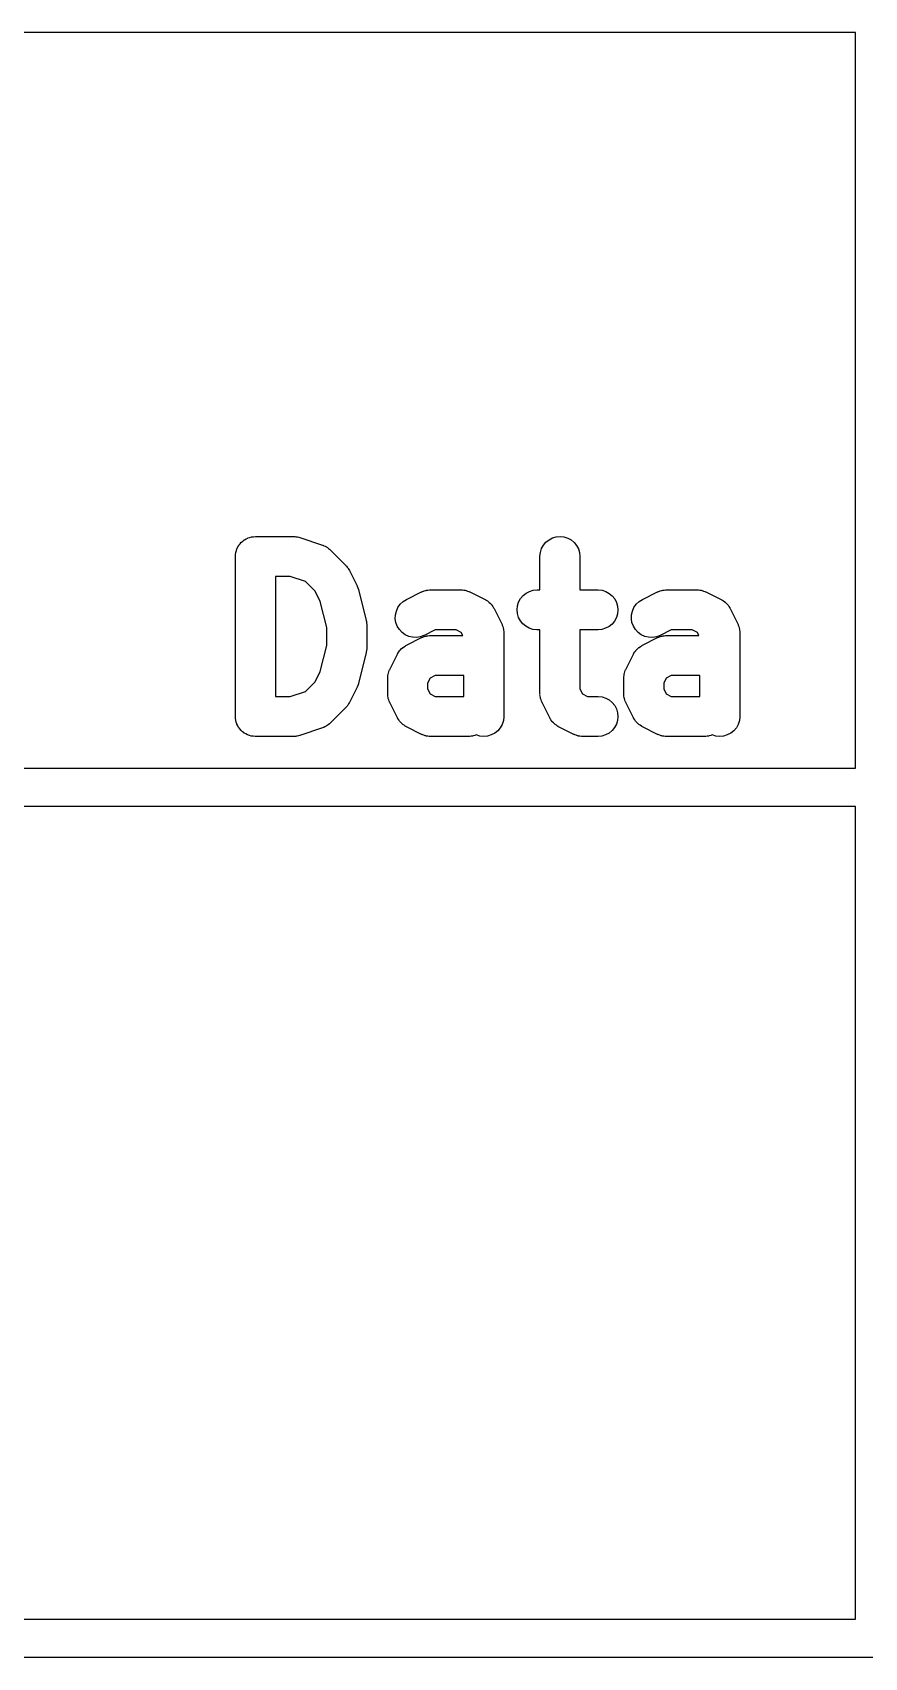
# Model space of a CAD drawing. Extents: x 77.2 to 92.4, y -39.5 to -28.9.
# Drawn here: x 84.94 to 87.54, y -39.49 to -34.41 of the extents above; entities that cross this region are included whole.
import ezdxf

# ---------------------------------------------------------------- set-up
doc = ezdxf.new("R2010")
doc.units = 0
doc.layers.add('BLACK', color=7, linetype='CONTINUOUS')

msp = doc.modelspace()

# ---------------------------------------------------------------- linework, layer by layer
at = {"layer": 'BLACK', "linetype": 'CONTINUOUS'}
for p, q in [((87.51, -34.41), (82.4929, -34.41)), ((87.51, -36.71), (87.51, -34.41)), ((85.5792, -36.0184), (85.582, -36.0132)), ((85.582, -36.0132), (85.5821, -36.0131)), ((85.5821, -36.0131), (85.5822, -36.0129)), ((85.5822, -36.0129), (85.586, -36.0084)), ((85.586, -36.0084), (85.5898, -36.0038)), ((85.5898, -36.0038), (85.5899, -36.0037)), ((85.5899, -36.0037), (85.5901, -36.0035)), ((85.5901, -36.0035), (85.5947, -35.9998)), ((85.5947, -35.9998), (85.5992, -35.9961)), ((85.5992, -35.9961), (85.5994, -35.996)), ((85.5994, -35.996), (85.5996, -35.9959)), ((85.5996, -35.9959), (85.6048, -35.9932)), ((85.6048, -35.9932), (85.61, -35.9904)), ((85.61, -35.9904), (85.6102, -35.9903)), ((85.6102, -35.9903), (85.6104, -35.9902)), ((85.6104, -35.9902), (85.616, -35.9886)), ((85.616, -35.9886), (85.6217, -35.9869)), ((85.6217, -35.9869), (85.6219, -35.9869)), ((85.6219, -35.9869), (85.6221, -35.9868)), ((85.6221, -35.9868), (85.6279, -35.9863)), ((85.6279, -35.9863), (85.6338, -35.9857)), ((85.6338, -35.9857), (85.7529, -35.9857)), ((85.7529, -35.9857), (85.7537, -35.9857)), ((85.7537, -35.9857), (85.7572, -35.9861)), ((85.7572, -35.9861), (85.7607, -35.9862)), ((85.7607, -35.9862), (85.7633, -35.9868)), ((85.7633, -35.9868), (85.7659, -35.9871)), ((85.7659, -35.9871), (85.7692, -35.9881)), ((85.7692, -35.9881), (85.7726, -35.9889)), ((85.7726, -35.9889), (85.844, -36.0127)), ((85.844, -36.0127), (85.8449, -36.013)), ((85.8449, -36.013), (85.8465, -36.0138)), ((85.8465, -36.0138), (85.8483, -36.0143)), ((85.8483, -36.0143), (85.8521, -36.0163)), ((85.8521, -36.0163), (85.8559, -36.0181)), ((86.5287, -36.0236), (86.5346, -36.0129)), ((86.5346, -36.0129), (86.5425, -36.0035)), ((86.5425, -36.0035), (86.552, -35.9959)), ((86.552, -35.9959), (86.5628, -35.9902)), ((86.5628, -35.9902), (86.5745, -35.9868)), ((86.5745, -35.9868), (86.5866, -35.9857)), ((86.5866, -35.9857), (86.5988, -35.987)), ((86.5988, -35.987), (86.6104, -35.9906)), ((86.6104, -35.9906), (86.6211, -35.9964)), ((86.6211, -35.9964), (86.6305, -36.0041)), ((86.6305, -36.0041), (86.6382, -36.0136)), ((86.6382, -36.0136), (86.644, -36.0244)), ((85.5713, -36.0473), (85.572, -36.0414)), ((85.5713, -36.0477), (85.5713, -36.0473)), ((85.5713, -36.0478), (85.5713, -36.0477)), ((85.5713, -36.0482), (85.5713, -36.0478)), ((85.5713, -36.0478), (85.5713, -36.0478)), ((85.5713, -36.5482), (85.5713, -36.0482)), ((85.572, -36.0414), (85.5726, -36.0356)), ((85.5726, -36.0354), (85.5727, -36.0352)), ((85.5726, -36.0356), (85.5726, -36.0354)), ((85.5727, -36.0352), (85.5745, -36.0296)), ((85.5745, -36.0296), (85.5762, -36.024)), ((85.5762, -36.024), (85.5763, -36.0238)), ((85.5763, -36.0238), (85.5764, -36.0236)), ((85.5764, -36.0236), (85.5792, -36.0184)), ((85.8559, -36.0181), (85.8574, -36.0192)), ((85.8574, -36.0192), (85.8591, -36.0201)), ((85.8591, -36.0201), (85.8624, -36.0228)), ((85.8624, -36.0228), (85.8658, -36.0253)), ((85.8658, -36.0253), (85.8671, -36.0266)), ((85.8671, -36.0266), (85.8685, -36.0278)), ((85.8685, -36.0278), (85.9161, -36.0754)), ((86.5237, -36.0473), (86.5251, -36.0352)), ((86.5237, -36.0482), (86.5237, -36.0473)), ((86.5237, -36.1524), (86.5237, -36.0482)), ((86.5251, -36.0352), (86.5287, -36.0236)), ((86.644, -36.0244), (86.6475, -36.036)), ((86.6475, -36.036), (86.6487, -36.0482)), ((86.6487, -36.0482), (86.6487, -36.1524)), ((85.6963, -36.1107), (85.6963, -36.4857)), ((85.7427, -36.1107), (85.6963, -36.1107)), ((85.7905, -36.1266), (85.7427, -36.1107)), ((85.9161, -36.0754), (85.9167, -36.076)), ((85.9167, -36.076), (85.9189, -36.0788)), ((85.9189, -36.0788), (85.9213, -36.0813)), ((85.9213, -36.0813), (85.9227, -36.0835)), ((85.9227, -36.0835), (85.9243, -36.0856)), ((85.9243, -36.0856), (85.9259, -36.0887)), ((85.9259, -36.0887), (85.9278, -36.0917)), ((85.9278, -36.0917), (85.9516, -36.1393)), ((85.8205, -36.1566), (85.7905, -36.1266)), ((85.8367, -36.1891), (85.8205, -36.1566)), ((85.9516, -36.1393), (85.952, -36.1401)), ((85.952, -36.1401), (85.9521, -36.1403)), ((85.9521, -36.1403), (85.9522, -36.1406)), ((85.9522, -36.1406), (85.9542, -36.1461)), ((85.9542, -36.1461), (85.9562, -36.1515)), ((85.9562, -36.1515), (85.9562, -36.1518)), ((85.9562, -36.1518), (85.9563, -36.1521)), ((85.9563, -36.1521), (85.9802, -36.2473)), ((86.1059, -36.1828), (86.1535, -36.159)), ((86.1535, -36.159), (86.1543, -36.1586)), ((86.1543, -36.1586), (86.156, -36.1579)), ((86.156, -36.1579), (86.1576, -36.1571)), ((86.1576, -36.1571), (86.1617, -36.1558)), ((86.1617, -36.1558), (86.1657, -36.1544)), ((86.1657, -36.1544), (86.1675, -36.1541)), ((86.1675, -36.1541), (86.1693, -36.1535)), ((86.1693, -36.1535), (86.1735, -36.1531)), ((86.1735, -36.1531), (86.1778, -36.1525)), ((86.1778, -36.1525), (86.1796, -36.1525)), ((86.1796, -36.1525), (86.1814, -36.1524)), ((86.1814, -36.1524), (86.2767, -36.1524)), ((86.2767, -36.1524), (86.2775, -36.1524)), ((86.2775, -36.1524), (86.2794, -36.1526)), ((86.2794, -36.1526), (86.2812, -36.1525)), ((86.2812, -36.1525), (86.2854, -36.1532)), ((86.2854, -36.1532), (86.2897, -36.1537)), ((86.2897, -36.1537), (86.2914, -36.1543)), ((86.2914, -36.1543), (86.2932, -36.1546)), ((86.2932, -36.1546), (86.2972, -36.1561)), ((86.2972, -36.1561), (86.3013, -36.1574)), ((86.3013, -36.1574), (86.3029, -36.1583)), ((86.3029, -36.1583), (86.3046, -36.159)), ((86.3046, -36.159), (86.3522, -36.1828)), ((86.4707, -36.1705), (86.4802, -36.1628)), ((86.4802, -36.1628), (86.4909, -36.1571)), ((86.4909, -36.1571), (86.5026, -36.1535)), ((86.5026, -36.1535), (86.5148, -36.1524)), ((86.5148, -36.1524), (86.5237, -36.1524)), ((86.6487, -36.1524), (86.7052, -36.1524)), ((86.7052, -36.1524), (86.7061, -36.1524)), ((86.7061, -36.1524), (86.7182, -36.1537)), ((86.7182, -36.1537), (86.7299, -36.1574)), ((86.7299, -36.1574), (86.7405, -36.1633)), ((86.7405, -36.1633), (86.7499, -36.1711)), ((86.844, -36.1828), (86.8916, -36.159)), ((86.8916, -36.159), (86.8924, -36.1586)), ((86.8924, -36.1586), (86.8941, -36.1579)), ((86.8941, -36.1579), (86.8957, -36.1571)), ((86.8957, -36.1571), (86.8998, -36.1558)), ((86.8998, -36.1558), (86.9038, -36.1544)), ((86.9038, -36.1544), (86.9056, -36.1541)), ((86.9056, -36.1541), (86.9074, -36.1535)), ((86.9074, -36.1535), (86.9116, -36.1531)), ((86.9116, -36.1531), (86.9159, -36.1525)), ((86.9159, -36.1525), (86.9177, -36.1525)), ((86.9177, -36.1525), (86.9195, -36.1524)), ((86.9195, -36.1524), (87.0148, -36.1524)), ((87.0148, -36.1524), (87.0156, -36.1524)), ((87.0156, -36.1524), (87.0175, -36.1526)), ((87.0175, -36.1526), (87.0193, -36.1525)), ((87.0193, -36.1525), (87.0235, -36.1532)), ((87.0235, -36.1532), (87.0278, -36.1537)), ((87.0278, -36.1537), (87.0295, -36.1543)), ((87.0295, -36.1543), (87.0313, -36.1546)), ((87.0313, -36.1546), (87.0353, -36.1561)), ((87.0353, -36.1561), (87.0394, -36.1574)), ((87.0394, -36.1574), (87.041, -36.1583)), ((87.041, -36.1583), (87.0427, -36.159)), ((87.0427, -36.159), (87.0903, -36.1828)), ((85.857, -36.2702), (85.8367, -36.1891)), ((86.0718, -36.2306), (86.0746, -36.2187)), ((86.0746, -36.2187), (86.0796, -36.2076)), ((86.0796, -36.2076), (86.0867, -36.1976)), ((86.0867, -36.1976), (86.0955, -36.1893)), ((86.0955, -36.1893), (86.1059, -36.1828)), ((86.3522, -36.1828), (86.353, -36.1832)), ((86.353, -36.1832), (86.3541, -36.1839)), ((86.3541, -36.1839), (86.3554, -36.1844)), ((86.3554, -36.1844), (86.3593, -36.1872)), ((86.3593, -36.1872), (86.3632, -36.1898)), ((86.3632, -36.1898), (86.3642, -36.1907)), ((86.3642, -36.1907), (86.3653, -36.1915)), ((86.3653, -36.1915), (86.3686, -36.195)), ((86.3686, -36.195), (86.372, -36.1983)), ((86.372, -36.1983), (86.3728, -36.1994)), ((86.3728, -36.1994), (86.3737, -36.2004)), ((86.3737, -36.2004), (86.3762, -36.2044)), ((86.3762, -36.2044), (86.3789, -36.2083)), ((86.3789, -36.2083), (86.3795, -36.2096)), ((86.3795, -36.2096), (86.3802, -36.2107)), ((86.3802, -36.2107), (86.404, -36.2583)), ((86.4523, -36.2144), (86.4535, -36.2023)), ((86.4534, -36.2266), (86.4523, -36.2144)), ((86.4535, -36.2023), (86.4571, -36.1906)), ((86.4571, -36.1906), (86.4629, -36.1799)), ((86.4629, -36.1799), (86.4707, -36.1705)), ((86.7499, -36.1711), (86.7575, -36.1806)), ((86.7575, -36.1806), (86.7632, -36.1914)), ((86.7632, -36.1914), (86.7666, -36.2031)), ((86.7677, -36.2153), (86.7665, -36.2274)), ((86.7666, -36.2031), (86.7677, -36.2153)), ((86.8099, -36.2306), (86.8127, -36.2187)), ((86.8127, -36.2187), (86.8177, -36.2076)), ((86.8177, -36.2076), (86.8248, -36.1976)), ((86.8248, -36.1976), (86.8336, -36.1893)), ((86.8336, -36.1893), (86.844, -36.1828)), ((87.0903, -36.1828), (87.0911, -36.1832)), ((87.0911, -36.1832), (87.0922, -36.1839)), ((87.0922, -36.1839), (87.0935, -36.1844)), ((87.0935, -36.1844), (87.0974, -36.1872)), ((87.0974, -36.1872), (87.1013, -36.1898)), ((87.1013, -36.1898), (87.1023, -36.1907)), ((87.1023, -36.1907), (87.1034, -36.1915)), ((87.1034, -36.1915), (87.1067, -36.195)), ((87.1067, -36.195), (87.1101, -36.1983)), ((87.1101, -36.1983), (87.1109, -36.1994)), ((87.1109, -36.1994), (87.1118, -36.2004)), ((87.1118, -36.2004), (87.1143, -36.2044)), ((87.1143, -36.2044), (87.117, -36.2083)), ((87.117, -36.2083), (87.1176, -36.2096)), ((87.1176, -36.2096), (87.1183, -36.2107)), ((87.1183, -36.2107), (87.1421, -36.2583)), ((85.857, -36.3262), (85.857, -36.2702)), ((85.9802, -36.2473), (85.9804, -36.2482)), ((85.9804, -36.2482), (85.9805, -36.2493)), ((85.9805, -36.2493), (85.9808, -36.2503)), ((85.9808, -36.2503), (85.9813, -36.2553)), ((85.9813, -36.2553), (85.982, -36.2603)), ((85.982, -36.2603), (85.9819, -36.2614)), ((85.9819, -36.2614), (85.982, -36.2625)), ((85.982, -36.2625), (85.982, -36.3339)), ((86.0714, -36.2428), (86.0718, -36.2306)), ((86.0734, -36.2548), (86.0714, -36.2428)), ((86.0777, -36.2662), (86.0734, -36.2548)), ((86.0841, -36.2766), (86.0777, -36.2662)), ((86.404, -36.2583), (86.4044, -36.2591)), ((86.4044, -36.2591), (86.405, -36.2608)), ((86.405, -36.2608), (86.4059, -36.2625)), ((86.4059, -36.2625), (86.4071, -36.2666)), ((86.4071, -36.2666), (86.4086, -36.2706)), ((86.4086, -36.2706), (86.4089, -36.2724)), ((86.4568, -36.2383), (86.4534, -36.2266)), ((86.4625, -36.2491), (86.4568, -36.2383)), ((86.4701, -36.2586), (86.4625, -36.2491)), ((86.4795, -36.2664), (86.4701, -36.2586)), ((86.4901, -36.2723), (86.4795, -36.2664)), ((86.7398, -36.2669), (86.7291, -36.2726)), ((86.7493, -36.2592), (86.7398, -36.2669)), ((86.7571, -36.2498), (86.7493, -36.2592)), ((86.7629, -36.2391), (86.7571, -36.2498)), ((86.7665, -36.2274), (86.7629, -36.2391)), ((86.8095, -36.2428), (86.8099, -36.2306)), ((86.8115, -36.2548), (86.8095, -36.2428)), ((86.8158, -36.2662), (86.8115, -36.2548)), ((86.8222, -36.2766), (86.8158, -36.2662)), ((87.1421, -36.2583), (87.1425, -36.2591)), ((87.1425, -36.2591), (87.1431, -36.2608)), ((87.1431, -36.2608), (87.144, -36.2625)), ((87.144, -36.2625), (87.1452, -36.2666)), ((87.1452, -36.2666), (87.1467, -36.2706)), ((87.1467, -36.2706), (87.147, -36.2724)), ((86.0924, -36.2855), (86.0841, -36.2766)), ((86.1023, -36.2927), (86.0924, -36.2855)), ((86.1134, -36.2977), (86.1023, -36.2927)), ((86.1059, -36.3256), (86.1535, -36.3018)), ((86.1253, -36.3006), (86.1134, -36.2977)), ((86.1375, -36.3011), (86.1253, -36.3006)), ((86.1495, -36.2992), (86.1375, -36.3011)), ((86.161, -36.295), (86.1495, -36.2992)), ((86.1535, -36.3018), (86.1543, -36.3014)), ((86.1543, -36.3014), (86.156, -36.3008)), ((86.156, -36.3008), (86.1576, -36.2999)), ((86.1576, -36.2999), (86.1617, -36.2987)), ((86.1618, -36.2946), (86.161, -36.295)), ((86.1617, -36.2987), (86.1657, -36.2972)), ((86.1962, -36.2774), (86.1618, -36.2946)), ((86.1657, -36.2972), (86.1675, -36.2969)), ((86.1675, -36.2969), (86.1693, -36.2964)), ((86.1693, -36.2964), (86.1735, -36.296)), ((86.1735, -36.296), (86.1778, -36.2953)), ((86.1778, -36.2953), (86.1796, -36.2954)), ((86.1796, -36.2954), (86.1814, -36.2952)), ((86.1814, -36.2952), (86.2827, -36.2952)), ((86.2619, -36.2774), (86.1962, -36.2774)), ((86.2777, -36.2853), (86.2619, -36.2774)), ((86.2827, -36.2952), (86.2777, -36.2853)), ((86.4089, -36.2724), (86.4094, -36.2741)), ((86.4094, -36.2741), (86.4098, -36.2784)), ((86.4098, -36.2784), (86.4105, -36.2826)), ((86.4105, -36.2826), (86.4104, -36.2845)), ((86.4104, -36.2845), (86.4106, -36.2863)), ((86.4106, -36.2863), (86.4106, -36.5482)), ((86.5018, -36.276), (86.4901, -36.2723)), ((86.5139, -36.2774), (86.5018, -36.276)), ((86.5148, -36.2774), (86.5139, -36.2774)), ((86.5237, -36.2774), (86.5148, -36.2774)), ((86.5237, -36.4768), (86.5237, -36.2774)), ((86.7052, -36.2774), (86.6487, -36.2774)), ((86.6487, -36.2774), (86.6487, -36.462)), ((86.7174, -36.2762), (86.7052, -36.2774)), ((86.7291, -36.2726), (86.7174, -36.2762)), ((86.8305, -36.2855), (86.8222, -36.2766)), ((86.8404, -36.2927), (86.8305, -36.2855)), ((86.8515, -36.2977), (86.8404, -36.2927)), ((86.844, -36.3256), (86.8916, -36.3018)), ((86.8634, -36.3006), (86.8515, -36.2977)), ((86.8756, -36.3011), (86.8634, -36.3006)), ((86.8876, -36.2992), (86.8756, -36.3011)), ((86.8991, -36.295), (86.8876, -36.2992)), ((86.8916, -36.3018), (86.8924, -36.3014)), ((86.8924, -36.3014), (86.8941, -36.3008)), ((86.8941, -36.3008), (86.8957, -36.2999)), ((86.8957, -36.2999), (86.8998, -36.2987)), ((86.8999, -36.2946), (86.8991, -36.295)), ((86.8998, -36.2987), (86.9038, -36.2972)), ((86.9343, -36.2774), (86.8999, -36.2946)), ((86.9038, -36.2972), (86.9056, -36.2969)), ((86.9056, -36.2969), (86.9074, -36.2964)), ((86.9074, -36.2964), (86.9116, -36.296)), ((86.9116, -36.296), (86.9159, -36.2953)), ((86.9159, -36.2953), (86.9177, -36.2954)), ((86.9177, -36.2954), (86.9195, -36.2952)), ((86.9195, -36.2952), (87.0208, -36.2952)), ((87, -36.2774), (86.9343, -36.2774)), ((87.0158, -36.2853), (87, -36.2774)), ((87.0208, -36.2952), (87.0158, -36.2853)), ((87.147, -36.2724), (87.1475, -36.2741)), ((87.1475, -36.2741), (87.1479, -36.2784)), ((87.1479, -36.2784), (87.1486, -36.2826)), ((87.1486, -36.2826), (87.1485, -36.2845)), ((87.1485, -36.2845), (87.1487, -36.2863)), ((87.1487, -36.2863), (87.1487, -36.5482)), ((85.8367, -36.4073), (85.857, -36.3262)), ((85.9802, -36.3491), (85.9563, -36.4443)), ((85.9803, -36.348), (85.9802, -36.3491)), ((85.9807, -36.3469), (85.9803, -36.348)), ((85.9812, -36.3419), (85.9807, -36.3469)), ((85.9819, -36.337), (85.9812, -36.3419)), ((85.982, -36.3348), (85.9819, -36.3359)), ((85.9819, -36.3359), (85.9819, -36.337)), ((85.982, -36.3339), (85.982, -36.3348)), ((86.0541, -36.4012), (86.0779, -36.3536)), ((86.0779, -36.3536), (86.0783, -36.3528)), ((86.0783, -36.3528), (86.079, -36.3517)), ((86.079, -36.3517), (86.0796, -36.3504)), ((86.0796, -36.3504), (86.0824, -36.3465)), ((86.0824, -36.3465), (86.0849, -36.3426)), ((86.0849, -36.3426), (86.0859, -36.3416)), ((86.0859, -36.3416), (86.0867, -36.3405)), ((86.0867, -36.3405), (86.0901, -36.3372)), ((86.0901, -36.3372), (86.0934, -36.3338)), ((86.0934, -36.3338), (86.0945, -36.333)), ((86.0945, -36.333), (86.0955, -36.3321)), ((86.0955, -36.3321), (86.0996, -36.3296)), ((86.0996, -36.3296), (86.1035, -36.3269)), ((86.1035, -36.3269), (86.1047, -36.3263)), ((86.1047, -36.3263), (86.1059, -36.3256)), ((86.7922, -36.4012), (86.816, -36.3536)), ((86.816, -36.3536), (86.8164, -36.3528)), ((86.8164, -36.3528), (86.8171, -36.3517)), ((86.8171, -36.3517), (86.8177, -36.3504)), ((86.8177, -36.3504), (86.8205, -36.3465)), ((86.8205, -36.3465), (86.823, -36.3426)), ((86.823, -36.3426), (86.824, -36.3416)), ((86.824, -36.3416), (86.8248, -36.3405)), ((86.8248, -36.3405), (86.8282, -36.3372)), ((86.8282, -36.3372), (86.8315, -36.3338)), ((86.8315, -36.3338), (86.8326, -36.333)), ((86.8326, -36.333), (86.8336, -36.3321)), ((86.8336, -36.3321), (86.8377, -36.3296)), ((86.8377, -36.3296), (86.8416, -36.3269)), ((86.8416, -36.3269), (86.8428, -36.3263)), ((86.8428, -36.3263), (86.844, -36.3256)), ((85.8205, -36.4397), (85.8367, -36.4073)), ((86.0477, -36.4246), (86.0484, -36.4204)), ((86.0484, -36.4204), (86.0489, -36.4161)), ((86.0489, -36.4161), (86.0494, -36.4144)), ((86.0494, -36.4144), (86.0497, -36.4126)), ((86.0497, -36.4126), (86.0513, -36.4086)), ((86.0513, -36.4086), (86.0526, -36.4045)), ((86.0526, -36.4045), (86.0534, -36.4029)), ((86.0534, -36.4029), (86.0541, -36.4012)), ((86.1962, -36.4202), (86.1804, -36.4281)), ((86.2856, -36.4202), (86.1962, -36.4202)), ((86.2856, -36.4857), (86.2856, -36.4202)), ((86.7858, -36.4246), (86.7865, -36.4204)), ((86.7865, -36.4204), (86.787, -36.4161)), ((86.787, -36.4161), (86.7875, -36.4144)), ((86.7875, -36.4144), (86.7878, -36.4126)), ((86.7878, -36.4126), (86.7894, -36.4086)), ((86.7894, -36.4086), (86.7906, -36.4045)), ((86.7906, -36.4045), (86.7915, -36.4029)), ((86.7915, -36.4029), (86.7922, -36.4012)), ((86.9343, -36.4202), (86.9185, -36.4281)), ((87.0237, -36.4202), (86.9343, -36.4202)), ((87.0237, -36.4857), (87.0237, -36.4202)), ((85.7427, -36.4857), (85.7905, -36.4698)), ((85.7905, -36.4698), (85.8205, -36.4397)), ((85.9516, -36.4571), (85.9278, -36.5047)), ((85.9517, -36.4568), (85.9516, -36.4571)), ((85.9519, -36.4566), (85.9517, -36.4568)), ((85.9539, -36.4512), (85.9519, -36.4566)), ((85.956, -36.4457), (85.9539, -36.4512)), ((85.9561, -36.4451), (85.956, -36.4454)), ((85.956, -36.4454), (85.956, -36.4457)), ((85.9563, -36.4443), (85.9561, -36.4451)), ((86.0475, -36.4283), (86.0477, -36.4264)), ((86.0475, -36.4291), (86.0475, -36.4283)), ((86.0475, -36.4768), (86.0475, -36.4291)), ((86.0477, -36.4264), (86.0477, -36.4246)), ((86.1804, -36.4281), (86.1725, -36.4439)), ((86.1725, -36.4439), (86.1725, -36.462)), ((86.1725, -36.462), (86.1804, -36.4778)), ((86.6487, -36.462), (86.6566, -36.4778)), ((86.7856, -36.4283), (86.7858, -36.4264)), ((86.7856, -36.4291), (86.7856, -36.4283)), ((86.7856, -36.4768), (86.7856, -36.4291)), ((86.7858, -36.4264), (86.7858, -36.4246)), ((86.9185, -36.4281), (86.9106, -36.4439)), ((86.9106, -36.4439), (86.9106, -36.462)), ((86.9106, -36.462), (86.9185, -36.4778)), ((85.6963, -36.4857), (85.7427, -36.4857)), ((85.9161, -36.521), (85.8685, -36.5686)), ((85.9183, -36.5182), (85.9161, -36.521)), ((85.9208, -36.5157), (85.9183, -36.5182)), ((85.9222, -36.5135), (85.9208, -36.5157)), ((85.9238, -36.5115), (85.9222, -36.5135)), ((85.9255, -36.5084), (85.9238, -36.5115)), ((85.9274, -36.5055), (85.9255, -36.5084)), ((85.9278, -36.5047), (85.9274, -36.5055)), ((86.0477, -36.4786), (86.0475, -36.4768)), ((86.0476, -36.4804), (86.0477, -36.4786)), ((86.0483, -36.4846), (86.0476, -36.4804)), ((86.0487, -36.4889), (86.0483, -36.4846)), ((86.0492, -36.4907), (86.0487, -36.4889)), ((86.0495, -36.4925), (86.0492, -36.4907)), ((86.051, -36.4965), (86.0495, -36.4925)), ((86.0522, -36.5006), (86.051, -36.4965)), ((86.0531, -36.5022), (86.0522, -36.5006)), ((86.0537, -36.5039), (86.0531, -36.5022)), ((86.0541, -36.5047), (86.0537, -36.5039)), ((86.0779, -36.5523), (86.0541, -36.5047)), ((86.1804, -36.4778), (86.1962, -36.4857)), ((86.1962, -36.4857), (86.2856, -36.4857)), ((86.5239, -36.4786), (86.5237, -36.4768)), ((86.5238, -36.4804), (86.5239, -36.4786)), ((86.5245, -36.4846), (86.5238, -36.4804)), ((86.5249, -36.4889), (86.5245, -36.4846)), ((86.5254, -36.4907), (86.5249, -36.4889)), ((86.5257, -36.4925), (86.5254, -36.4907)), ((86.5272, -36.4965), (86.5257, -36.4925)), ((86.5284, -36.5006), (86.5272, -36.4965)), ((86.5293, -36.5022), (86.5284, -36.5006)), ((86.5299, -36.5039), (86.5293, -36.5022)), ((86.5303, -36.5047), (86.5299, -36.5039)), ((86.5541, -36.5523), (86.5303, -36.5047)), ((86.6566, -36.4778), (86.6724, -36.4857)), ((86.6724, -36.4857), (86.7052, -36.4857)), ((86.7052, -36.4857), (86.7061, -36.4857)), ((86.7061, -36.4857), (86.7182, -36.4871)), ((86.7182, -36.4871), (86.7299, -36.4907)), ((86.7299, -36.4907), (86.7405, -36.4966)), ((86.7405, -36.4966), (86.7499, -36.5045)), ((86.7499, -36.5045), (86.7575, -36.514)), ((86.7575, -36.514), (86.7632, -36.5248)), ((86.7632, -36.5248), (86.7666, -36.5365)), ((86.7858, -36.4786), (86.7856, -36.4768)), ((86.7857, -36.4804), (86.7858, -36.4786)), ((86.7864, -36.4846), (86.7857, -36.4804)), ((86.7868, -36.4889), (86.7864, -36.4846)), ((86.7873, -36.4907), (86.7868, -36.4889)), ((86.7876, -36.4925), (86.7873, -36.4907)), ((86.7891, -36.4965), (86.7876, -36.4925)), ((86.7903, -36.5006), (86.7891, -36.4965)), ((86.7912, -36.5022), (86.7903, -36.5006)), ((86.7918, -36.5039), (86.7912, -36.5022)), ((86.7922, -36.5047), (86.7918, -36.5039)), ((86.816, -36.5523), (86.7922, -36.5047)), ((86.9185, -36.4778), (86.9343, -36.4857)), ((86.9343, -36.4857), (87.0237, -36.4857)), ((85.5719, -36.5541), (85.5713, -36.5482)), ((85.5724, -36.5599), (85.5719, -36.5541)), ((85.5725, -36.5601), (85.5724, -36.5599)), ((85.5725, -36.5603), (85.5725, -36.5601)), ((85.5742, -36.566), (85.5725, -36.5603)), ((85.5759, -36.5716), (85.5742, -36.566)), ((85.576, -36.5718), (85.5759, -36.5716)), ((85.576, -36.572), (85.576, -36.5718)), ((85.5788, -36.5772), (85.576, -36.572)), ((85.8617, -36.5741), (85.8583, -36.5768)), ((85.8652, -36.5717), (85.8617, -36.5741)), ((85.8664, -36.5703), (85.8652, -36.5717)), ((85.8679, -36.5692), (85.8664, -36.5703)), ((85.8685, -36.5686), (85.8679, -36.5692)), ((86.0786, -36.5535), (86.0779, -36.5523)), ((86.0792, -36.5547), (86.0786, -36.5535)), ((86.0819, -36.5586), (86.0792, -36.5547)), ((86.0844, -36.5627), (86.0819, -36.5586)), ((86.0853, -36.5636), (86.0844, -36.5627)), ((86.0861, -36.5647), (86.0853, -36.5636)), ((86.0895, -36.5681), (86.0861, -36.5647)), ((86.0928, -36.5715), (86.0895, -36.5681)), ((86.0939, -36.5723), (86.0928, -36.5715)), ((86.0948, -36.5732), (86.0939, -36.5723)), ((86.0988, -36.5758), (86.0948, -36.5732)), ((86.1027, -36.5786), (86.0988, -36.5758)), ((86.4055, -36.5728), (86.3997, -36.5835)), ((86.4092, -36.5612), (86.4055, -36.5728)), ((86.4106, -36.5491), (86.4092, -36.5612)), ((86.4106, -36.5482), (86.4106, -36.5491)), ((86.5548, -36.5535), (86.5541, -36.5523)), ((86.5554, -36.5547), (86.5548, -36.5535)), ((86.5581, -36.5586), (86.5554, -36.5547)), ((86.5606, -36.5627), (86.5581, -36.5586)), ((86.5615, -36.5636), (86.5606, -36.5627)), ((86.5623, -36.5647), (86.5615, -36.5636)), ((86.5657, -36.5681), (86.5623, -36.5647)), ((86.569, -36.5715), (86.5657, -36.5681)), ((86.5701, -36.5723), (86.569, -36.5715)), ((86.571, -36.5732), (86.5701, -36.5723)), ((86.575, -36.5758), (86.571, -36.5732)), ((86.5789, -36.5786), (86.575, -36.5758)), ((86.7629, -36.5724), (86.7571, -36.5831)), ((86.7665, -36.5608), (86.7629, -36.5724)), ((86.7677, -36.5486), (86.7665, -36.5608)), ((86.7666, -36.5365), (86.7677, -36.5486)), ((86.8167, -36.5535), (86.816, -36.5523)), ((86.8173, -36.5547), (86.8167, -36.5535)), ((86.82, -36.5586), (86.8173, -36.5547)), ((86.8225, -36.5627), (86.82, -36.5586)), ((86.8234, -36.5636), (86.8225, -36.5627)), ((86.8242, -36.5647), (86.8234, -36.5636)), ((86.8276, -36.5681), (86.8242, -36.5647)), ((86.8309, -36.5715), (86.8276, -36.5681)), ((86.832, -36.5723), (86.8309, -36.5715)), ((86.8329, -36.5732), (86.832, -36.5723)), ((86.8369, -36.5758), (86.8329, -36.5732)), ((86.8408, -36.5786), (86.8369, -36.5758)), ((87.1436, -36.5728), (87.1378, -36.5835)), ((87.1473, -36.5612), (87.1436, -36.5728)), ((87.1487, -36.5491), (87.1473, -36.5612)), ((87.1487, -36.5482), (87.1487, -36.5491)), ((85.5815, -36.5824), (85.5788, -36.5772)), ((85.5816, -36.5826), (85.5815, -36.5824)), ((85.5818, -36.5828), (85.5816, -36.5826)), ((85.5855, -36.5873), (85.5818, -36.5828)), ((85.5892, -36.5919), (85.5855, -36.5873)), ((85.5893, -36.5921), (85.5892, -36.5919)), ((85.5895, -36.5922), (85.5893, -36.5921)), ((85.594, -36.596), (85.5895, -36.5922)), ((85.5985, -36.5998), (85.594, -36.596)), ((85.5987, -36.5999), (85.5985, -36.5998)), ((85.5989, -36.6), (85.5987, -36.5999)), ((85.604, -36.6028), (85.5989, -36.6)), ((85.6092, -36.6056), (85.604, -36.6028)), ((85.6094, -36.6057), (85.6092, -36.6056)), ((85.6096, -36.6058), (85.6094, -36.6057)), ((85.6152, -36.6075), (85.6096, -36.6058)), ((85.6208, -36.6093), (85.6152, -36.6075)), ((85.621, -36.6093), (85.6208, -36.6093)), ((85.6212, -36.6094), (85.621, -36.6093)), ((85.627, -36.61), (85.6212, -36.6094)), ((85.6329, -36.6107), (85.627, -36.61)), ((85.6334, -36.6107), (85.6329, -36.6107)), ((85.6338, -36.6107), (85.6334, -36.6107)), ((85.6334, -36.6107), (85.6334, -36.6107)), ((85.6334, -36.6107), (85.6334, -36.6107)), ((85.7529, -36.6107), (85.6338, -36.6107)), ((85.7564, -36.6103), (85.7529, -36.6107)), ((85.7599, -36.6103), (85.7564, -36.6103)), ((85.7624, -36.6098), (85.7599, -36.6103)), ((85.765, -36.6095), (85.7624, -36.6098)), ((85.7684, -36.6085), (85.765, -36.6095)), ((85.7718, -36.6078), (85.7684, -36.6085)), ((85.7726, -36.6075), (85.7718, -36.6078)), ((85.844, -36.5837), (85.7726, -36.6075)), ((85.8457, -36.5829), (85.844, -36.5837)), ((85.8475, -36.5824), (85.8457, -36.5829)), ((85.8513, -36.5804), (85.8475, -36.5824)), ((85.8552, -36.5787), (85.8513, -36.5804)), ((85.8567, -36.5776), (85.8552, -36.5787)), ((85.8583, -36.5768), (85.8567, -36.5776)), ((86.1039, -36.5792), (86.1027, -36.5786)), ((86.1051, -36.5799), (86.1039, -36.5792)), ((86.1059, -36.5803), (86.1051, -36.5799)), ((86.1535, -36.6041), (86.1059, -36.5803)), ((86.1552, -36.6048), (86.1535, -36.6041)), ((86.1568, -36.6056), (86.1552, -36.6048)), ((86.1609, -36.6069), (86.1568, -36.6056)), ((86.1649, -36.6085), (86.1609, -36.6069)), ((86.1667, -36.6088), (86.1649, -36.6085)), ((86.1684, -36.6093), (86.1667, -36.6088)), ((86.1727, -36.6098), (86.1684, -36.6093)), ((86.1769, -36.6105), (86.1727, -36.6098)), ((86.1787, -36.6105), (86.1769, -36.6105)), ((86.1806, -36.6107), (86.1787, -36.6105)), ((86.1814, -36.6107), (86.1806, -36.6107)), ((86.3005, -36.6107), (86.1814, -36.6107)), ((86.3023, -36.6105), (86.3005, -36.6107)), ((86.3041, -36.6106), (86.3023, -36.6105)), ((86.3084, -36.6099), (86.3041, -36.6106)), ((86.3126, -36.6095), (86.3084, -36.6099)), ((86.3144, -36.609), (86.3126, -36.6095)), ((86.3162, -36.6087), (86.3144, -36.609)), ((86.3202, -36.6072), (86.3162, -36.6087)), ((86.3243, -36.606), (86.3202, -36.6072)), ((86.3355, -36.6094), (86.3243, -36.6059)), ((86.3243, -36.6059), (86.3243, -36.606)), ((86.3477, -36.6107), (86.3355, -36.6094)), ((86.3598, -36.6096), (86.3477, -36.6107)), ((86.3715, -36.6061), (86.3598, -36.6096)), ((86.3823, -36.6005), (86.3715, -36.6061)), ((86.3918, -36.5928), (86.3823, -36.6005)), ((86.3997, -36.5835), (86.3918, -36.5928)), ((86.5801, -36.5792), (86.5789, -36.5786)), ((86.5813, -36.5799), (86.5801, -36.5792)), ((86.582, -36.5803), (86.5813, -36.5799)), ((86.6297, -36.6041), (86.582, -36.5803)), ((86.6314, -36.6048), (86.6297, -36.6041)), ((86.633, -36.6056), (86.6314, -36.6048)), ((86.6371, -36.6069), (86.633, -36.6056)), ((86.6411, -36.6085), (86.6371, -36.6069)), ((86.6429, -36.6088), (86.6411, -36.6085)), ((86.6446, -36.6093), (86.6429, -36.6088)), ((86.6489, -36.6098), (86.6446, -36.6093)), ((86.6531, -36.6105), (86.6489, -36.6098)), ((86.6549, -36.6105), (86.6531, -36.6105)), ((86.6567, -36.6107), (86.6549, -36.6105)), ((86.6576, -36.6107), (86.6567, -36.6107)), ((86.7052, -36.6107), (86.6576, -36.6107)), ((86.7174, -36.6095), (86.7052, -36.6107)), ((86.7291, -36.606), (86.7174, -36.6095)), ((86.7398, -36.6002), (86.7291, -36.606)), ((86.7493, -36.5925), (86.7398, -36.6002)), ((86.7571, -36.5831), (86.7493, -36.5925)), ((86.842, -36.5792), (86.8408, -36.5786)), ((86.8432, -36.5799), (86.842, -36.5792)), ((86.844, -36.5803), (86.8432, -36.5799)), ((86.8916, -36.6041), (86.844, -36.5803)), ((86.8933, -36.6048), (86.8916, -36.6041)), ((86.8949, -36.6056), (86.8933, -36.6048)), ((86.899, -36.6069), (86.8949, -36.6056)), ((86.903, -36.6085), (86.899, -36.6069)), ((86.9048, -36.6088), (86.903, -36.6085)), ((86.9065, -36.6093), (86.9048, -36.6088)), ((86.9108, -36.6098), (86.9065, -36.6093)), ((86.915, -36.6105), (86.9108, -36.6098)), ((86.9168, -36.6105), (86.915, -36.6105)), ((86.9186, -36.6107), (86.9168, -36.6105)), ((86.9195, -36.6107), (86.9186, -36.6107)), ((87.0386, -36.6107), (86.9195, -36.6107)), ((87.0404, -36.6105), (87.0386, -36.6107)), ((87.0422, -36.6106), (87.0404, -36.6105)), ((87.0465, -36.6099), (87.0422, -36.6106)), ((87.0507, -36.6095), (87.0465, -36.6099)), ((87.0525, -36.609), (87.0507, -36.6095)), ((87.0543, -36.6087), (87.0525, -36.609)), ((87.0583, -36.6072), (87.0543, -36.6087)), ((87.0624, -36.606), (87.0583, -36.6072)), ((87.0736, -36.6094), (87.0624, -36.6059)), ((87.0624, -36.6059), (87.0624, -36.606)), ((87.0858, -36.6107), (87.0736, -36.6094)), ((87.0979, -36.6096), (87.0858, -36.6107)), ((87.1096, -36.6061), (87.0979, -36.6096)), ((87.1204, -36.6005), (87.1096, -36.6061)), ((87.1299, -36.5928), (87.1204, -36.6005)), ((87.1378, -36.5835), (87.1299, -36.5928)), ((80.0129, -36.71), (87.51, -36.71)), ((87.51, -36.83), (80.07, -36.83)), ((87.51, -39.37), (87.51, -36.83)), ((80.07, -39.37), (87.51, -39.37)), ((87.5671, -39.49), (80.0129, -39.49))]:
    msp.add_line(p, q, dxfattribs=at)

doc.saveas('drawing.dxf')
